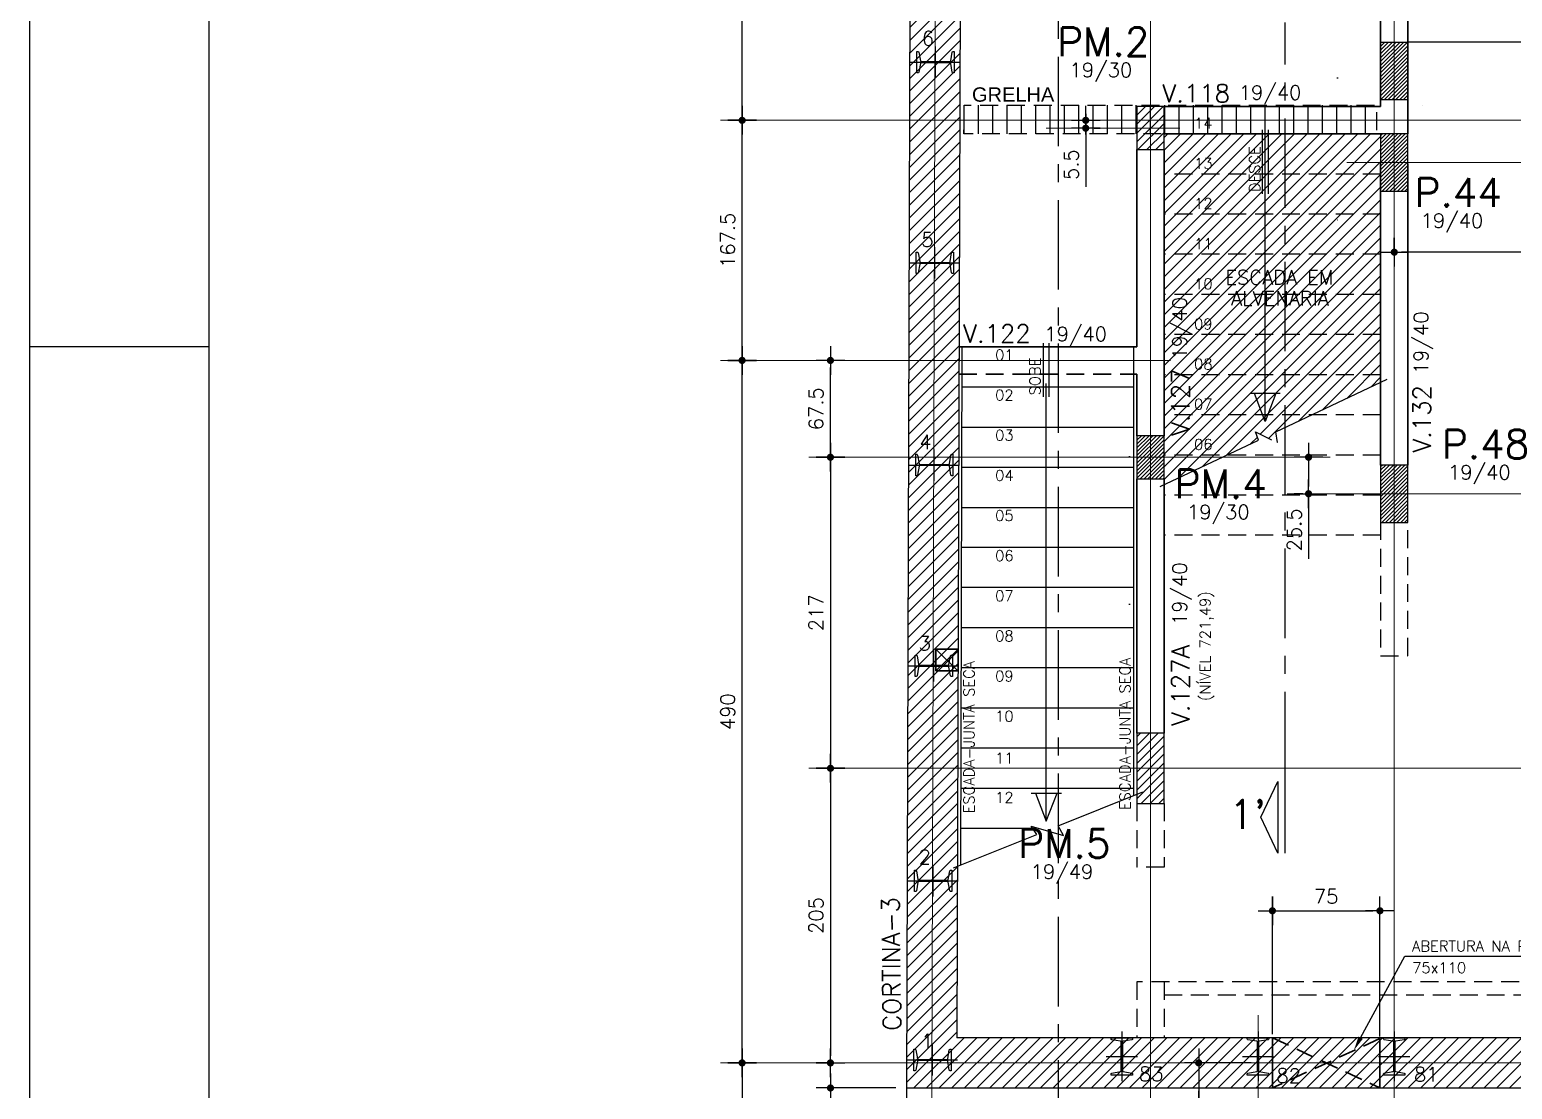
# Model space of a CAD drawing. Header units: inches. Extents: x 164 to 6104, y 4585 to 8790.
# Drawn here: x 164 to 1198, y 5567 to 6306 of the extents above; entities that cross this region are included whole.
import ezdxf

# ---------------------------------------------------------------- set-up
doc = ezdxf.new("R2010")
doc.units = ezdxf.units.IN
doc.header["$LTSCALE"] = 50
doc.header["$MEASUREMENT"] = 0
for name, pattern in [('CENTER', [2, 1.25, -0.25, 0.25, -0.25]), ('DOT', [6.35, 0, -6.35]), ('HIDDEN', [0.375, 0.25, -0.125])]:
    doc.linetypes.add(name, pattern=pattern)
for name, color, linetype in [('ALVENARIA', 10, 'HIDDEN'), ('CORTE-FORMA', 1, 'Continuous'), ('CORTINA', 7, 'Continuous'), ('COTA', 6, 'Continuous'), ('DIVISA DO TERRENO', 1, 'CENTER'), ('ESCADA', 8, 'Continuous'), ('FO-HACHURA_PILAR-CONT', 252, 'Continuous'), ('FO-HACHURA_PILAR-MORRE', 252, 'Continuous'), ('FO-TEXTO-VIGAS', 3, 'Continuous'), ('FOLHA', 7, 'Continuous'), ('P-C', 1, 'Continuous'), ('P-M', 7, 'Continuous'), ('PERFIL-CORTINA', 210, 'Continuous'), ('TEXTO', 3, 'Continuous'), ('TEXTO_PERFIL', 4, 'Continuous')]:
    doc.layers.add(name, color=color, linetype=linetype)
for name, color, linetype, lineweight in [('FO-Eixos', 150, 'Continuous', 5), ('FO-Textos dos pilares', 3, 'Continuous', 20), ('FO-Vigas', 2, 'Continuous', 30)]:
    doc.layers.add(name, color=color, linetype=linetype, lineweight=lineweight)
doc.styles.add('060CL', font='simplex.shx', dxfattribs={"height": 11.25})
doc.styles.add('ROMANS', font='romans.shx')
doc.dimstyles.new('COTA_50', dxfattribs={"dimscale": 5, "dimtxt": 2, "dimasz": 1, "dimexe": 2, "dimexo": 1.5, "dimgap": 1, "dimtad": 1, "dimzin": 12, "dimdsep": 46, "dimtxsty": 'ROMANS', "dimblk1": 'COTA', "dimblk2": 'COTA', "dimsah": 1, "dimcen": -4, "dimdle": 1.5, "dimclrd": 6, "dimclre": 6, "dimclrt": 3, "dimadec": 0, "dimazin": 0, "dimtfac": 1, "dimtofl": 0, "dimtmove": 0, "dimatfit": 3, "dimldrblk": 'COTA', "dimfxl": 1, "dimtolj": 1, "dimtzin": 12, "dimarcsym": 0})
pattern_1 = [(45, (1220.449, 13706.9892), (-1.3258252, 1.3258252), [])]

# ---------------------------------------------------------------- blocks, each defined once
blk = doc.blocks.new('COTA')
at = {"layer": 'COTA'}
for p, q in [((2, 0), (-2, 0)), ((0, -2), (0, 2))]:
    blk.add_line(p, q, dxfattribs=at)
at = {"layer": 'COTA', "const_width": 0.5}
blk.add_lwpolyline([(-0.25, 0, 1), (0.25, 0, 1)], format="xyb", close=True, dxfattribs=at)
blk = doc.blocks.new('*D154')
at = {"layer": 'COTA', "color": 6, "lineweight": -2, "transparency": 16777216}
for p, q in [((1116, 6148.4), (1116, 6160.8)), ((1456, 6148.4), (1456, 6160.8)), ((1451, 6150.8), (1121, 6150.8))]:
    blk.add_line(p, q, dxfattribs=at)
at = {"layer": 'Defpoints', "color": 0, "transparency": 16777216}
for p in [(1116, 6150.8), (1116, 6140.9), (1456, 6140.9)]:
    blk.add_point(p, dxfattribs=at)
at = {"layer": 'COTA', "color": 6, "lineweight": -2, "transparency": 16777216, "xscale": 5, "yscale": 5, "zscale": 5, "rotation": 180}
blk.add_blockref('COTA', (1116, 6150.8), dxfattribs=at)
at = {"layer": 'COTA', "color": 6, "lineweight": -2, "transparency": 16777216, "xscale": 5, "yscale": 5, "zscale": 5}
blk.add_blockref('COTA', (1456, 6150.8), dxfattribs=at)
at = {"layer": 'COTA', "color": 3, "transparency": 16777216, "insert": (1286, 6160.8), "char_height": 10, "attachment_point": 5, "style": 'ROMANS'}
blk.add_mtext('\\A1;340', dxfattribs=at)
blk = doc.blocks.new('*D155')
at = {"layer": 'COTA', "color": 6, "lineweight": -2, "transparency": 16777216}
for p, q in [((775.9, 5560.3), (775.9, 5438.1)), ((770.9, 5448.1), (726.9, 5448.1)), ((793.4, 5447.3), (793.4, 5438.1)), ((798.4, 5448.1), (803.4, 5448.1))]:
    blk.add_line(p, q, dxfattribs=at)
at = {"layer": 'Defpoints', "color": 0, "transparency": 16777216}
for p in [(775.9, 5567.8), (793.4, 5454.8), (775.9, 5448.1)]:
    blk.add_point(p, dxfattribs=at)
at = {"layer": 'COTA', "color": 6, "lineweight": -2, "transparency": 16777216, "xscale": 5, "yscale": 5, "zscale": 5}
blk.add_blockref('COTA', (775.9, 5448.1), dxfattribs=at)
at = {"layer": 'COTA', "color": 6, "lineweight": -2, "transparency": 16777216, "xscale": 5, "yscale": 5, "zscale": 5, "rotation": 180}
blk.add_blockref('COTA', (793.4, 5448.1), dxfattribs=at)
at = {"layer": 'COTA', "color": 3, "transparency": 16777216, "insert": (746.4, 5458.1), "char_height": 10, "attachment_point": 5, "style": 'ROMANS'}
blk.add_mtext('\\A1;17.5', dxfattribs=at)
blk = doc.blocks.new('*D32')
at = {"layer": 'COTA', "color": 6, "lineweight": -2, "transparency": 16777216}
for p, q in [((1052.2, 6007.8), (1046.2, 6007.8)), ((1056.2, 6002.8), (1056.2, 5987.3)), ((1052.2, 5982.3), (1046.2, 5982.3)), ((1056.2, 5982.3), (1056.2, 5936.9))]:
    blk.add_line(p, q, dxfattribs=at)
at = {"layer": 'Defpoints', "color": 0, "transparency": 16777216}
for p in [(1059.7, 6007.8), (1056.2, 5982.3), (1059.7, 5982.3)]:
    blk.add_point(p, dxfattribs=at)
at = {"layer": 'COTA', "color": 6, "lineweight": -2, "transparency": 16777216, "xscale": 5, "yscale": 5, "zscale": 5}
for p, rotation in [((1056.2, 6007.8), 90), ((1056.2, 5982.3), 270)]:
    blk.add_blockref('COTA', p, dxfattribs=dict(at, rotation=rotation))
at = {"layer": 'COTA', "color": 3, "transparency": 16777216, "insert": (1046.2, 5957.1), "char_height": 10, "attachment_point": 5, "rotation": 90, "style": 'ROMANS'}
blk.add_mtext('\\A1;25.5', dxfattribs=at)
blk = doc.blocks.new('*D33')
at = {"layer": 'COTA', "color": 6, "lineweight": -2, "transparency": 16777216}
for p, q in [((664.2, 5585.3), (651.2, 5585.3)), ((661.2, 5580.3), (661.2, 5050.7)), ((766.8, 5045.7), (651.2, 5045.7))]:
    blk.add_line(p, q, dxfattribs=at)
at = {"layer": 'Defpoints', "color": 0, "transparency": 16777216}
for p in [(671.7, 5585.3), (661.2, 5045.7), (774.3, 5045.7)]:
    blk.add_point(p, dxfattribs=at)
at = {"layer": 'COTA', "color": 6, "lineweight": -2, "transparency": 16777216, "xscale": 5, "yscale": 5, "zscale": 5}
for p, rotation in [((661.2, 5585.3), 90), ((661.2, 5045.7), 270)]:
    blk.add_blockref('COTA', p, dxfattribs=dict(at, rotation=rotation))
at = {"layer": 'COTA', "color": 3, "transparency": 16777216, "insert": (651.2, 5315.5), "char_height": 10, "attachment_point": 5, "rotation": 90, "style": 'ROMANS'}
blk.add_mtext('\\A1;539.65', dxfattribs=at)
blk = doc.blocks.new('*D34')
at = {"layer": 'COTA', "color": 6, "lineweight": -2, "transparency": 16777216}
for p, q in [((719.9, 6075.3), (712.8, 6075.3)), ((722.8, 6012.8), (722.8, 6070.3)), ((719.9, 6007.8), (712.8, 6007.8))]:
    blk.add_line(p, q, dxfattribs=at)
at = {"layer": 'Defpoints', "color": 0, "transparency": 16777216}
for p in [(722.8, 6075.3), (727.4, 6075.3), (727.4, 6007.8)]:
    blk.add_point(p, dxfattribs=at)
at = {"layer": 'COTA', "color": 6, "lineweight": -2, "transparency": 16777216, "xscale": 5, "yscale": 5, "zscale": 5}
for p, rotation in [((722.8, 6075.3), 90), ((722.8, 6007.8), 270)]:
    blk.add_blockref('COTA', p, dxfattribs=dict(at, rotation=rotation))
at = {"layer": 'COTA', "color": 3, "transparency": 16777216, "insert": (712.8, 6041.6), "char_height": 10, "attachment_point": 5, "rotation": 90, "style": 'ROMANS'}
blk.add_mtext('\\A1;67.5', dxfattribs=at)
blk = doc.blocks.new('*D35')
at = {"layer": 'COTA', "color": 6, "lineweight": -2, "transparency": 16777216}
for p, q in [((723.6, 6007.8), (712.8, 6007.8)), ((722.8, 6002.8), (722.8, 5795.8)), ((723.6, 5790.8), (712.8, 5790.8))]:
    blk.add_line(p, q, dxfattribs=at)
at = {"layer": 'Defpoints', "color": 0, "transparency": 16777216}
for p in [(731.1, 6007.8), (722.8, 5790.8), (731.1, 5790.8)]:
    blk.add_point(p, dxfattribs=at)
at = {"layer": 'COTA', "color": 6, "lineweight": -2, "transparency": 16777216, "xscale": 5, "yscale": 5, "zscale": 5}
for p, rotation in [((722.8, 6007.8), 90), ((722.8, 5790.8), 270)]:
    blk.add_blockref('COTA', p, dxfattribs=dict(at, rotation=rotation))
at = {"layer": 'COTA', "color": 3, "transparency": 16777216, "insert": (712.8, 5899.3), "char_height": 10, "attachment_point": 5, "rotation": 90, "style": 'ROMANS'}
blk.add_mtext('\\A1;217', dxfattribs=at)
blk = doc.blocks.new('*D36')
at = {"layer": 'COTA', "color": 6, "lineweight": -2, "transparency": 16777216}
for p, q in [((724.8, 5790.8), (712.8, 5790.8)), ((722.8, 5785.8), (722.8, 5590.3)), ((724.8, 5585.3), (712.8, 5585.3))]:
    blk.add_line(p, q, dxfattribs=at)
at = {"layer": 'Defpoints', "color": 0, "transparency": 16777216}
for p in [(732.3, 5790.8), (722.8, 5585.3), (732.3, 5585.3)]:
    blk.add_point(p, dxfattribs=at)
at = {"layer": 'COTA', "color": 6, "lineweight": -2, "transparency": 16777216, "xscale": 5, "yscale": 5, "zscale": 5}
for p, rotation in [((722.8, 5790.8), 90), ((722.8, 5585.3), 270)]:
    blk.add_blockref('COTA', p, dxfattribs=dict(at, rotation=rotation))
at = {"layer": 'COTA', "color": 3, "transparency": 16777216, "insert": (712.8, 5688.1), "char_height": 10, "attachment_point": 5, "rotation": 90, "style": 'ROMANS'}
blk.add_mtext('\\A1;205', dxfattribs=at)
blk = doc.blocks.new('*D54')
at = {"layer": 'COTA', "color": 6, "lineweight": -2, "transparency": 16777216}
for p, q in [((722.8, 5590.3), (722.8, 5595.3)), ((724.8, 5585.3), (712.8, 5585.3)), ((768.4, 5567.8), (712.8, 5567.8)), ((722.8, 5562.8), (722.8, 5518.8))]:
    blk.add_line(p, q, dxfattribs=at)
at = {"layer": 'Defpoints', "color": 0, "transparency": 16777216}
for p in [(732.3, 5585.3), (722.8, 5567.8), (775.9, 5567.8)]:
    blk.add_point(p, dxfattribs=at)
at = {"layer": 'COTA', "color": 6, "lineweight": -2, "transparency": 16777216, "xscale": 5, "yscale": 5, "zscale": 5}
for p, rotation in [((722.8, 5585.3), 270), ((722.8, 5567.8), 90)]:
    blk.add_blockref('COTA', p, dxfattribs=dict(at, rotation=rotation))
at = {"layer": 'COTA', "color": 3, "transparency": 16777216, "insert": (712.8, 5538.3), "char_height": 10, "attachment_point": 5, "rotation": 90, "style": 'ROMANS'}
blk.add_mtext('\\A1;17.5', dxfattribs=at)
blk = doc.blocks.new('*D55')
at = {"layer": 'COTA', "color": 6, "lineweight": -2, "transparency": 16777216}
for p, q in [((665.4, 6075.3), (651.2, 6075.3)), ((661.2, 5590.3), (661.2, 6070.3)), ((665.4, 5585.3), (651.2, 5585.3))]:
    blk.add_line(p, q, dxfattribs=at)
at = {"layer": 'Defpoints', "color": 0, "transparency": 16777216}
for p in [(661.2, 6075.3), (672.9, 6075.3), (672.9, 5585.3)]:
    blk.add_point(p, dxfattribs=at)
at = {"layer": 'COTA', "color": 6, "lineweight": -2, "transparency": 16777216, "xscale": 5, "yscale": 5, "zscale": 5}
for p, rotation in [((661.2, 6075.3), 90), ((661.2, 5585.3), 270)]:
    blk.add_blockref('COTA', p, dxfattribs=dict(at, rotation=rotation))
at = {"layer": 'COTA', "color": 3, "transparency": 16777216, "insert": (651.2, 5830.3), "char_height": 10, "attachment_point": 5, "rotation": 90, "style": 'ROMANS'}
blk.add_mtext('\\A1;490', dxfattribs=at)
blk = doc.blocks.new('*D56')
at = {"layer": 'COTA', "color": 6, "lineweight": -2, "transparency": 16777216}
for p, q in [((666.5, 6242.8), (651.2, 6242.8)), ((661.2, 6080.3), (661.2, 6237.8)), ((666.5, 6075.3), (651.2, 6075.3))]:
    blk.add_line(p, q, dxfattribs=at)
at = {"layer": 'Defpoints', "color": 0, "transparency": 16777216}
for p in [(661.2, 6242.8), (674, 6242.8), (674, 6075.3)]:
    blk.add_point(p, dxfattribs=at)
at = {"layer": 'COTA', "color": 6, "lineweight": -2, "transparency": 16777216, "xscale": 5, "yscale": 5, "zscale": 5}
for p, rotation in [((661.2, 6242.8), 90), ((661.2, 6075.3), 270)]:
    blk.add_blockref('COTA', p, dxfattribs=dict(at, rotation=rotation))
at = {"layer": 'COTA', "color": 3, "transparency": 16777216, "insert": (651.2, 6159.1), "char_height": 10, "attachment_point": 5, "rotation": 90, "style": 'ROMANS'}
blk.add_mtext('\\A1;167.5', dxfattribs=at)
blk = doc.blocks.new('*D57')
at = {"layer": 'COTA', "color": 6, "lineweight": -2, "transparency": 16777216}
for p, q in [((664.3, 6552.3), (651.2, 6552.3)), ((661.2, 6247.8), (661.2, 6547.3)), ((664.3, 6242.8), (651.2, 6242.8))]:
    blk.add_line(p, q, dxfattribs=at)
at = {"layer": 'Defpoints', "color": 0, "transparency": 16777216}
for p in [(661.2, 6552.3), (671.8, 6552.3), (671.8, 6242.8)]:
    blk.add_point(p, dxfattribs=at)
at = {"layer": 'COTA', "color": 6, "lineweight": -2, "transparency": 16777216, "xscale": 5, "yscale": 5, "zscale": 5}
for p, rotation in [((661.2, 6552.3), 90), ((661.2, 6242.8), 270)]:
    blk.add_blockref('COTA', p, dxfattribs=dict(at, rotation=rotation))
at = {"layer": 'COTA', "color": 3, "transparency": 16777216, "insert": (651.2, 6397.6), "char_height": 10, "attachment_point": 5, "rotation": 90, "style": 'ROMANS'}
blk.add_mtext('\\A1;309.5', dxfattribs=at)
blk = doc.blocks.new('*D69')
at = {"layer": 'COTA', "color": 6, "lineweight": -2, "transparency": 16777216}
for p, q in [((1016.2, 5585.3), (969.6, 5585.3)), ((979.6, 5580.3), (979.6, 5560.8)), ((1016.2, 5555.8), (969.6, 5555.8)), ((979.6, 5555.8), (979.6, 5510.4))]:
    blk.add_line(p, q, dxfattribs=at)
at = {"layer": 'Defpoints', "color": 0, "transparency": 16777216}
for p in [(1023.7, 5585.3), (979.6, 5555.8), (1023.7, 5555.8)]:
    blk.add_point(p, dxfattribs=at)
at = {"layer": 'COTA', "color": 6, "lineweight": -2, "transparency": 16777216, "xscale": 5, "yscale": 5, "zscale": 5}
for p, rotation in [((979.6, 5585.3), 90), ((979.6, 5555.8), 270)]:
    blk.add_blockref('COTA', p, dxfattribs=dict(at, rotation=rotation))
at = {"layer": 'COTA', "color": 3, "transparency": 16777216, "insert": (969.6, 5530.6), "char_height": 10, "attachment_point": 5, "rotation": 90, "style": 'ROMANS'}
blk.add_mtext('\\A1;29.5', dxfattribs=at)
blk = doc.blocks.new('*D150')
at = {"layer": 'COTA', "color": 6, "lineweight": -2, "transparency": 16777216}
for p, q in [((900.8, 6247.8), (900.8, 6252.8)), ((906.7, 6242.8), (910.8, 6242.8)), ((906.7, 6237.3), (910.8, 6237.3)), ((900.8, 6232.3), (900.8, 6196.4))]:
    blk.add_line(p, q, dxfattribs=at)
at = {"layer": 'Defpoints', "color": 0, "transparency": 16777216}
for p in [(899.2, 6242.8), (899.2, 6237.3), (900.8, 6237.3)]:
    blk.add_point(p, dxfattribs=at)
at = {"layer": 'COTA', "color": 6, "lineweight": -2, "transparency": 16777216, "xscale": 5, "yscale": 5, "zscale": 5}
for p, rotation in [((900.8, 6242.8), 270), ((900.8, 6237.3), 90)]:
    blk.add_blockref('COTA', p, dxfattribs=dict(at, rotation=rotation))
at = {"layer": 'COTA', "color": 3, "transparency": 16777216, "insert": (890.8, 6211.9), "char_height": 10, "attachment_point": 5, "rotation": 90, "style": 'ROMANS'}
blk.add_mtext('\\A1;5.5', dxfattribs=at)
blk = doc.blocks.new('*D114')
at = {"layer": 'COTA', "color": 6, "lineweight": -2, "transparency": 16777216}
for p, q in [((1031, 5605.4), (1031, 5701.4)), ((1106, 5603.7), (1106, 5701.4)), ((1036, 5691.4), (1101, 5691.4))]:
    blk.add_line(p, q, dxfattribs=at)
at = {"layer": 'Defpoints', "color": 0, "transparency": 16777216}
for p in [(1106, 5691.4), (1031, 5597.9), (1106, 5596.2)]:
    blk.add_point(p, dxfattribs=at)
at = {"layer": 'COTA', "color": 6, "lineweight": -2, "transparency": 16777216, "xscale": 5, "yscale": 5, "zscale": 5, "rotation": 180}
blk.add_blockref('COTA', (1031, 5691.4), dxfattribs=at)
at = {"layer": 'COTA', "color": 6, "lineweight": -2, "transparency": 16777216, "xscale": 5, "yscale": 5, "zscale": 5}
blk.add_blockref('COTA', (1106, 5691.4), dxfattribs=at)
at = {"layer": 'COTA', "color": 3, "transparency": 16777216, "insert": (1068.5, 5701.4), "char_height": 10, "attachment_point": 5, "style": 'ROMANS'}
blk.add_mtext('\\A1;75', dxfattribs=at)

msp = doc.modelspace()

# ---------------------------------------------------------------- hatches: boundary and pattern name
at = {"layer": 'ALVENARIA', "linetype": 'Continuous'}
h = msp.add_hatch(dxfattribs=at)
h.set_pattern_fill('VISTA_TÁBUA_10_90GRAUS_0001', color=252, scale=100, style=0, pattern_type=2)
h.set_pattern_definition([(90, (2955.993, 6592.839), (-10, 0), [])])
h.paths.add_polyline_path([(1103.49325, 6233.3388), (815.92294, 6233.3388), (815.98209, 6253.33916), (1103.49325, 6253.33916)])
at = {"layer": 'CORTE-FORMA'}
h = msp.add_hatch(dxfattribs=at)
h.set_pattern_fill('ANSI31', color=70, scale=15)
h.set_pattern_definition([(45, (2495.8486, 14225.3662), (-1.3258252, 1.3258252), [])])
h.paths.add_polyline_path([(1106.49318, 6297.29695), (1106.49318, 6257.29695), (1125.49318, 6257.29695), (1125.49318, 6297.29695)])
at = {"layer": 'CORTINA'}
h = msp.add_hatch(dxfattribs=at)
h.set_pattern_fill('ANSI31', color=253, scale=50)
h.set_pattern_definition([(45, (337.457, 4585.132), (-4.419417, 4.419417), [])])
h.paths.add_polyline_path([(3743.45968, 5673.85557), (1473.10144, 5602.83875), (811.00984, 5602.83875), (816.97404, 7570.33875), (781.97388, 7570.33875), (775.90358, 5567.83875), (1473.64871, 5567.83875), (3743.45968, 5638.83845), (3743.45968, 5634.44181), (3778.45968, 5634.44181), (3778.45968, 7632.33875), (3743.45968, 7632.33875)])
at = {"layer": 'ESCADA'}
h = msp.add_hatch(dxfattribs=at)
h.set_pattern_fill('ANSI31', color=253, scale=50)
h.set_pattern_definition([(45, (1220.449, 13725.989), (-4.4194174, 4.4194174), [])])
h.paths.add_polyline_path([(1106.49318, 6233.33875), (955.45952, 6233.33875), (955.45952, 5988.59912), (1021.27048, 6019.71707), (1019.20422, 6025.46381), (1034.59709, 6017.97942), (1033.40523, 6025.45485), (1106.49318, 6060.01365)])
at = {"layer": 'FO-HACHURA_PILAR-CONT'}
h = msp.add_hatch(dxfattribs=at)
h.set_pattern_fill('ANSI31', color=256, scale=15)
h.set_pattern_definition(pattern_1)
h.paths.add_polyline_path([(1125.49318, 6233.33875), (1115.99318, 6233.33875), (1106.49318, 6233.33875), (1106.49318, 6213.33875), (1106.49318, 6193.33875), (1115.99318, 6193.33875), (1125.49318, 6193.33875), (1125.49318, 6213.33875)])
h = msp.add_hatch(dxfattribs=at)
h.set_pattern_fill('ANSI31', color=256, scale=15)
h.set_pattern_definition(pattern_1)
h.paths.add_polyline_path([(955.45952, 5992.80432), (955.45952, 6022.80432), (936.45952, 6022.80432), (936.45952, 5992.80432)])
h = msp.add_hatch(dxfattribs=at)
h.set_pattern_fill('ANSI31', color=256, scale=15)
h.set_pattern_definition(pattern_1)
h.paths.add_polyline_path([(1106.49318, 5962.33875), (1115.99318, 5962.33875), (1125.49318, 5962.33875), (1125.49318, 5982.33875), (1125.49318, 6002.33875), (1115.99318, 6002.33875), (1106.49318, 6002.33875), (1106.49318, 5982.33875)])
at = {"layer": 'FO-HACHURA_PILAR-MORRE'}
h = msp.add_hatch(dxfattribs=at)
h.set_pattern_fill('ANSI31', color=256, scale=35)
h.set_pattern_definition([(45, (1220.449, 13725.989), (-3.0935922, 3.0935922), [])])
h.paths.add_polyline_path([(955.45952, 6222.33875), (955.45952, 6252.33875), (936.45952, 6252.33875), (936.45952, 6222.33875)])
h = msp.add_hatch(dxfattribs=at)
h.set_pattern_fill('ANSI31', color=256, scale=35)
h.set_pattern_definition([(45, (1220.449, 13706.989), (-3.0935922, 3.0935922), [])])
h.paths.add_polyline_path([(955.45952, 5766.30432), (955.45952, 5815.30432), (936.45952, 5815.30432), (936.45952, 5766.30432)])

# ---------------------------------------------------------------- linework, layer by layer
at = {"layer": 'ALVENARIA', "linetype": 'DOT', "ltscale": 0.2}
for p, q in [((1076.45968, 6272.33875), (1076.45968, 6192.33875)), ((1135.45968, 6253.33875), (1076.45968, 6253.33875)), ((1076.45968, 6173.33875), (1135.45968, 6173.33875)), ((931.40109, 6008.20432), (931.40109, 5918.20432)), ((931.40109, 5905.23875), (931.40109, 5815.23875))]:
    msp.add_line(p, q, dxfattribs=at)
at = {"layer": 'ALVENARIA', "color": 8, "linetype": 'Continuous'}
msp.add_line((1025.95968, 6204.83875), (1025.95968, 6236.25496), dxfattribs=at)
at = {"layer": 'ALVENARIA'}
for p, q in [((1106.49318, 5981.33875), (1106.49318, 5869.33875)), ((1125.49318, 5869.33875), (1125.49318, 5981.33875)), ((1106.49318, 5869.33875), (1125.49318, 5869.33875)), ((936.45952, 5766.30432), (936.45952, 5721.79183)), ((955.45952, 5766.30432), (955.45952, 5721.79183)), ((955.45952, 5721.79183), (936.45952, 5721.79183)), ((1465.49312, 5641.79183), (936.45952, 5641.79183)), ((936.45952, 5641.79183), (936.45952, 5602.83875)), ((955.45952, 5641.79183), (955.45952, 5602.83875)), ((955.45952, 5632.79183), (1446.49312, 5632.79183))]:
    msp.add_line(p, q, dxfattribs=at)
at = {"layer": 'ALVENARIA', "color": 252, "flags": 128}
msp.add_lwpolyline([(1103.49325, 6233.3388), (815.92294, 6233.3388), (815.98209, 6253.33916), (1103.49325, 6253.33916)], close=True, dxfattribs=at)
at = {"layer": 'CORTE-FORMA'}
for p, q in [((1106.49318, 6297.29695), (1125.49318, 6297.29695)), ((1106.49318, 6297.29695), (1106.49318, 6257.29695)), ((1125.49318, 6297.29695), (1125.49318, 6257.29695)), ((1106.49318, 6257.29695), (1125.49318, 6257.29695))]:
    msp.add_line(p, q, dxfattribs=at)
at = {"layer": 'CORTE-FORMA', "color": 8}
msp.add_line((1347.76446, 6297.29695), (1125.49318, 6297.29695), dxfattribs=at)
at = {"layer": 'CORTINA'}
for p, q in [((784.25968, 8324.38875), (775.90358, 5567.83875)), ((816.97404, 7570.33875), (811.00984, 5602.83875)), ((1473.10144, 5602.83875), (811.00984, 5602.83875)), ((775.90358, 5567.83875), (1473.64871, 5567.83875))]:
    msp.add_line(p, q, dxfattribs=at)
at = {"layer": 'DIVISA DO TERRENO'}
msp.add_line((775.90365, 5567.83875), (774.32081, 5045.68563), dxfattribs=at)
at = {"layer": 'ESCADA', "linetype": 'HIDDEN'}
for p, q in [((1106.49318, 6205.33875), (955.49329, 6205.33875)), ((1106.49318, 6177.33875), (955.49329, 6177.33875)), ((1106.49318, 6149.33875), (955.49329, 6149.33875)), ((1106.49318, 6121.33875), (955.49329, 6121.33875)), ((1106.49318, 6093.33875), (955.49329, 6093.33875)), ((1106.49318, 6065.33875), (955.49329, 6065.33875)), ((1106.49318, 6037.33875), (955.49329, 6037.33875)), ((1021.27048, 6019.71707), (1019.20422, 6025.46381)), ((1019.20422, 6025.46381), (1034.59709, 6017.97942)), ((1034.59709, 6017.97942), (1033.40523, 6025.45485)), ((1106.49318, 6009.33875), (955.49329, 6009.33875)), ((1106.49318, 5981.33875), (955.49329, 5981.33875)), ((1106.49318, 5953.33875), (955.49329, 5953.33875))]:
    msp.add_line(p, q, dxfattribs=at)
at = {"layer": 'ESCADA'}
for p, q in [((814.47086, 6084.80411), (813.37472, 5723.20266)), ((934.45952, 5771.80437), (934.45952, 6084.80411)), ((814.13135, 6056.80411), (934.45952, 6056.80411)), ((814.13135, 6028.80411), (934.45952, 6028.80411)), ((814.13135, 6000.80411), (934.45952, 6000.80411)), ((814.13135, 5972.80411), (934.45952, 5972.80411)), ((934.45952, 5944.80411), (814.04647, 5944.80411)), ((934.45952, 5916.80411), (813.96159, 5916.80411)), ((934.45952, 5888.80411), (813.87671, 5888.80411)), ((934.45952, 5860.80411), (813.79184, 5860.80411)), ((934.45952, 5832.80411), (813.70696, 5832.80411)), ((934.45952, 5804.80411), (813.62208, 5804.80411)), ((817.94176, 5776.80411), (813.5372, 5776.80411)), ((934.45952, 5776.80411), (813.62208, 5776.80411)), ((881.61936, 5750.59508), (940.58874, 5774.26455)), ((866.64375, 5744.58409), (862.77081, 5750.38802)), ((862.77081, 5750.38802), (885.21264, 5743.98212)), ((885.21264, 5743.98212), (881.61936, 5750.59508)), ((808.5605, 5721.2703), (866.64375, 5744.58409)), ((863.82775, 5748.80411), (813.62208, 5748.80411))]:
    msp.add_line(p, q, dxfattribs=at)
at = {"layer": 'ESCADA', "linetype": 'Continuous'}
for p, q in [((1033.40523, 6025.45485), (1111.12926, 6062.20576)), ((952.77493, 5987.32974), (1021.27048, 6019.71707))]:
    msp.add_line(p, q, dxfattribs=at)
at = {"layer": 'FO-Eixos'}
for p, q in [((801.76036, 8324.5866), (793.40366, 5567.83875)), ((1115.99318, 4929.5), (1115.99318, 7147.23534)), ((945.95952, 5433.12906), (945.95952, 6469.57121)), ((1288.90525, 6242.83875), (646.16579, 6242.83875)), ((873.29633, 6237.33875), (966.46088, 6237.33875)), ((1082.87667, 6213.33875), (1482.31632, 6213.33875)), ((646.16579, 6075.30411), (959.96627, 6075.30411)), ((707.78689, 6007.80432), (1071.18443, 6007.80432)), ((1474.6666, 5982.33875), (1041.18443, 5982.33875)), ((707.78689, 5790.80432), (1287.78087, 5790.80432)), ((1020.99318, 5284.41759), (1020.99318, 5618.55766)), ((646.16579, 5585.33875), (1481.45961, 5585.33875)), ((793.40366, 5567.83875), (793.40366, 5433.12906))]:
    msp.add_line(p, q, dxfattribs=at)
at = {"layer": 'FO-Vigas'}
for p, q in [((1106.49318, 6542.83875), (1106.49318, 6252.33875)), ((1125.49318, 6453.33875), (1125.49318, 6233.33875)), ((1106.49318, 6252.33875), (955.49329, 6252.33875)), ((1106.49318, 6233.33875), (955.49329, 6233.33875)), ((936.45952, 6084.80411), (936.45952, 6222.33875)), ((955.45952, 6022.80432), (955.45952, 6222.33875)), ((1106.49318, 6002.33875), (1106.49318, 6212.33875)), ((1125.49318, 6002.33875), (1125.49318, 6212.33875)), ((812.38597, 6084.80411), (936.45952, 6084.80411)), ((936.45952, 6022.80432), (936.45952, 6065.80411)), ((936.45952, 5815.30432), (936.45952, 5992.80432)), ((955.45952, 5815.30432), (955.45952, 5992.80432)), ((796.29081, 5858.82094), (796.33517, 5873.82094)), ((811.78579, 5873.81351), (796.33517, 5873.82094)), ((811.78579, 5873.81351), (811.78579, 5858.81351)), ((811.74143, 5858.81351), (796.29081, 5858.82094)), ((1030.99312, 5567.83875), (1030.99312, 5602.83875)), ((1105.99312, 5567.83875), (1105.99312, 5602.83875))]:
    msp.add_line(p, q, dxfattribs=at)
at = {"layer": 'FO-Vigas', "linetype": 'HIDDEN'}
for p, q in [((812.32838, 6065.80411), (936.45952, 6065.80411)), ((1030.99312, 5602.83875), (1105.99312, 5567.83875)), ((1105.99312, 5602.2267), (1030.99312, 5567.83875))]:
    msp.add_line(p, q, dxfattribs=at)
at = {"layer": 'FO-Vigas', "color": 8}
for p, q in [((811.78579, 5873.81351), (796.29081, 5858.82094)), ((796.33517, 5873.82094), (811.74143, 5858.81351))]:
    msp.add_line(p, q, dxfattribs=at)
at = {"layer": 'FOLHA', "color": 1}
msp.add_line((289.32313, 8740.13181), (289.32313, 4635.13181), dxfattribs=at)
at = {"layer": 'FOLHA'}
msp.add_line((164.32313, 6085.13181), (289.32313, 6085.13181), dxfattribs=at)
msp.add_lwpolyline([(164.32313, 8790.13181), (164.32313, 4585.13181), (6104.32313, 4585.13181), (6104.32313, 8790.13181)], close=True, dxfattribs=at)
at = {"layer": 'P-C'}
for points in [[(1125.49318, 6233.33875), (1115.99318, 6233.33875), (1106.49318, 6233.33875), (1106.49318, 6213.33875), (1106.49318, 6193.33875), (1115.99318, 6193.33875), (1125.49318, 6193.33875), (1125.49318, 6213.33875), (1125.49318, 6233.33875)], [(955.45952, 5992.80432), (955.45952, 6022.80432), (936.45952, 6022.80432), (936.45952, 5992.80432)], [(1106.49318, 5962.33875), (1115.99318, 5962.33875), (1125.49318, 5962.33875), (1125.49318, 5982.33875), (1125.49318, 6002.33875), (1115.99318, 6002.33875), (1106.49318, 6002.33875), (1106.49318, 5982.33875), (1106.49318, 5962.33875)]]:
    msp.add_lwpolyline(points, close=True, dxfattribs=at)
at = {"layer": 'P-M', "flags": 128}
for points in [[(955.45952, 6222.33875), (955.45952, 6252.33875), (936.45952, 6252.33875), (936.45952, 6222.33875)], [(955.45952, 5766.30432), (955.45952, 5815.30432), (936.45952, 5815.30432), (936.45952, 5766.30432)]]:
    msp.add_lwpolyline(points, close=True, dxfattribs=at)
at = {"layer": 'PERFIL-CORTINA', "color": 210}
for p, q in [((796.07254, 6272.42946), (796.07254, 6294.2474)), ((778.72374, 6283.33843), (813.42135, 6283.33843)), ((795.64815, 6132.4301), (795.64815, 6154.24804)), ((778.29935, 6143.33907), (812.99696, 6143.33907)), ((795.22067, 5991.4087), (795.22067, 6013.22664)), ((777.87186, 6002.31767), (812.56947, 6002.31767)), ((794.79628, 5851.40934), (794.79628, 5873.22728)), ((777.44747, 5862.31831), (812.14508, 5862.31831)), ((794.34158, 5701.41003), (794.34158, 5723.22797)), ((776.99277, 5712.319), (811.69038, 5712.319)), ((925.97102, 5607.18755), (925.97102, 5572.48994)), ((1020.97102, 5607.18755), (1020.97102, 5572.48994)), ((1115.97102, 5607.18755), (1115.97102, 5572.48994)), ((793.96266, 5576.41061), (793.96266, 5598.22855)), ((776.61385, 5587.31958), (811.31146, 5587.31958)), ((915.06205, 5589.83875), (936.87998, 5589.83875)), ((1010.06205, 5589.83875), (1031.87998, 5589.83875)), ((1105.06205, 5589.83875), (1126.87998, 5589.83875))]:
    msp.add_line(p, q, dxfattribs=at)
for points in [[(806.03777, 6282.94493), (786.10846, 6282.94493, 0.3485364155), (785.49982, 6282.462), (784.43527, 6276.32136, -0.3485364155), (783.82663, 6275.83843), (783.07254, 6275.83843), (783.07254, 6290.83843), (783.82663, 6290.83843, -0.3485364155), (784.43527, 6290.3555), (785.49982, 6284.21486, 0.3485364155), (786.10846, 6283.73193), (806.03663, 6283.73193, 0.3485364155), (806.64527, 6284.21486), (807.70982, 6290.3555, -0.3485364155), (808.31846, 6290.83843), (809.07254, 6290.83843), (809.07254, 6275.83843), (808.31846, 6275.83843, -0.3485364155), (807.70982, 6276.32136), (806.64527, 6282.462, 0.3490499028), (806.03548, 6282.94493)], [(805.61338, 6142.94557), (785.68407, 6142.94557, 0.3485364155), (785.07543, 6142.46264), (784.01088, 6136.322, -0.3485364155), (783.40224, 6135.83907), (782.64815, 6135.83907), (782.64815, 6150.83907), (783.40224, 6150.83907, -0.3485364155), (784.01088, 6150.35614), (785.07543, 6144.2155, 0.3485364155), (785.68407, 6143.73257), (805.61224, 6143.73257, 0.3485364155), (806.22088, 6144.2155), (807.28543, 6150.35614, -0.3485364155), (807.89407, 6150.83907), (808.64815, 6150.83907), (808.64815, 6135.83907), (807.89407, 6135.83907, -0.3485364155), (807.28543, 6136.322), (806.22088, 6142.46264, 0.3490499028), (805.61109, 6142.94557)], [(805.1859, 6001.92417), (785.25658, 6001.92417, 0.3485364155), (784.64794, 6001.44124), (783.58339, 5995.3006, -0.3485364155), (782.97475, 5994.81767), (782.22067, 5994.81767), (782.22067, 6009.81767), (782.97475, 6009.81767, -0.3485364155), (783.58339, 6009.33474), (784.64794, 6003.1941, 0.3485364155), (785.25658, 6002.71117), (805.18475, 6002.71117, 0.3485364155), (805.79339, 6003.1941), (806.85794, 6009.33474, -0.3485364155), (807.46658, 6009.81767), (808.22067, 6009.81767), (808.22067, 5994.81767), (807.46658, 5994.81767, -0.3485364155), (806.85794, 5995.3006), (805.79339, 6001.44124, 0.3490499028), (805.18361, 6001.92417)], [(804.76151, 5861.92481), (784.83219, 5861.92481, 0.3485364155), (784.22355, 5861.44188), (783.159, 5855.30124, -0.3485364155), (782.55037, 5854.81831), (781.79628, 5854.81831), (781.79628, 5869.81831), (782.55037, 5869.81831, -0.3485364155), (783.159, 5869.33538), (784.22355, 5863.19474, 0.3485364155), (784.83219, 5862.71181), (804.76037, 5862.71181, 0.3485364155), (805.369, 5863.19474), (806.43355, 5869.33538, -0.3485364155), (807.04219, 5869.81831), (807.79628, 5869.81831), (807.79628, 5854.81831), (807.04219, 5854.81831, -0.3485364155), (806.43355, 5855.30124), (805.369, 5861.44188, 0.3490499028), (804.75922, 5861.92481)], [(804.30681, 5711.9255), (784.37749, 5711.9255, 0.3485364155), (783.76885, 5711.44257), (782.7043, 5705.30193, -0.3485364155), (782.09566, 5704.819), (781.34158, 5704.819), (781.34158, 5719.819), (782.09566, 5719.819, -0.3485364155), (782.7043, 5719.33607), (783.76885, 5713.19543, 0.3485364155), (784.37749, 5712.7125), (804.30566, 5712.7125, 0.3485364155), (804.9143, 5713.19543), (805.97885, 5719.33607, -0.3485364155), (806.58749, 5719.819), (807.34158, 5719.819), (807.34158, 5704.819), (806.58749, 5704.819, -0.3485364155), (805.97885, 5705.30193), (804.9143, 5711.44257, 0.3490499028), (804.30452, 5711.9255)], [(803.92789, 5586.92608), (783.99857, 5586.92608, 0.3485364155), (783.38993, 5586.44315), (782.32538, 5580.30251, -0.3485364155), (781.71675, 5579.81958), (780.96266, 5579.81958), (780.96266, 5594.81958), (781.71675, 5594.81958, -0.3485364155), (782.32538, 5594.33665), (783.38993, 5588.19601, 0.3485364155), (783.99857, 5587.71308), (803.92675, 5587.71308, 0.3485364155), (804.53538, 5588.19601), (805.59993, 5594.33665, -0.3485364155), (806.20857, 5594.81958), (806.96266, 5594.81958), (806.96266, 5579.81958), (806.20857, 5579.81958, -0.3485364155), (805.59993, 5580.30251), (804.53538, 5586.44315, 0.3490499028), (803.9256, 5586.92608)], [(925.57752, 5579.87352), (925.57752, 5599.80284, 0.3485364155), (925.09458, 5600.41147), (918.95395, 5601.47602, -0.3485364155), (918.47102, 5602.08466), (918.47102, 5602.83875), (933.47102, 5602.83875), (933.47102, 5602.08466, -0.3485364155), (932.98808, 5601.47602), (926.84745, 5600.41147, 0.3485364155), (926.36452, 5599.80284), (926.36452, 5579.87466, 0.3485364155), (926.84745, 5579.26602), (932.98808, 5578.20147, -0.3485364155), (933.47102, 5577.59284), (933.47102, 5576.83875), (918.47102, 5576.83875), (918.47102, 5577.59284, -0.3485364155), (918.95395, 5578.20147), (925.09458, 5579.26602, 0.3490499028), (925.57752, 5579.87581)], [(1020.57752, 5579.87352), (1020.57752, 5599.80284, 0.3485364155), (1020.09458, 5600.41147), (1013.95395, 5601.47602, -0.3485364155), (1013.47102, 5602.08466), (1013.47102, 5602.83875), (1028.47102, 5602.83875), (1028.47102, 5602.08466, -0.3485364155), (1027.98808, 5601.47602), (1021.84745, 5600.41147, 0.3485364155), (1021.36452, 5599.80284), (1021.36452, 5579.87466, 0.3485364155), (1021.84745, 5579.26602), (1027.98808, 5578.20147, -0.3485364155), (1028.47102, 5577.59284), (1028.47102, 5576.83875), (1013.47102, 5576.83875), (1013.47102, 5577.59284, -0.3485364155), (1013.95395, 5578.20147), (1020.09458, 5579.26602, 0.3490499028), (1020.57752, 5579.87581)], [(1115.57752, 5579.87352), (1115.57752, 5599.80284, 0.3485364155), (1115.09458, 5600.41147), (1108.95395, 5601.47602, -0.3485364155), (1108.47102, 5602.08466), (1108.47102, 5602.83875), (1123.47102, 5602.83875), (1123.47102, 5602.08466, -0.3485364155), (1122.98808, 5601.47602), (1116.84745, 5600.41147, 0.3485364155), (1116.36452, 5599.80284), (1116.36452, 5579.87466, 0.3485364155), (1116.84745, 5579.26602), (1122.98808, 5578.20147, -0.3485364155), (1123.47102, 5577.59284), (1123.47102, 5576.83875), (1108.47102, 5576.83875), (1108.47102, 5577.59284, -0.3485364155), (1108.95395, 5578.20147), (1115.09458, 5579.26602, 0.3490499028), (1115.57752, 5579.87581)]]:
    msp.add_lwpolyline(points, format="xyb", dxfattribs=at)
at = {"layer": 'TEXTO', "color": 8, "linetype": 'CENTER'}
for p, q in [((881.86289, 5024.69625), (881.86289, 8382.46457)), ((1039.84379, 5781.67509), (1039.84379, 6311.09992))]:
    msp.add_line(p, q, dxfattribs=at)
at = {"layer": 'TEXTO', "color": 8}
for p, q in [((1023.95968, 6236.25496), (1023.95968, 6191.55287)), ((1027.95968, 6236.25496), (1027.95968, 6191.55287)), ((1025.95968, 6032.6946), (1025.95968, 6204.83875)), ((871.33354, 6049.86358), (871.33354, 6087.25977)), ((875.33354, 6049.86358), (875.33354, 6087.25977)), ((873.33354, 5754.00225), (873.33354, 6059.25977)), ((1036.45968, 6052.20832), (1015.45968, 6052.20832)), ((1025.95968, 6032.6946), (1018.45968, 6052.20832)), ((1033.45968, 6052.20832), (1025.95968, 6032.6946)), ((862.83354, 5773.51597), (883.83354, 5773.51597)), ((865.83354, 5773.51597), (873.33354, 5754.00225)), ((873.33354, 5754.00225), (880.83354, 5773.51597)), ((1092.55253, 5602.81133), (1123.4161, 5659.7857)), ((1123.4161, 5659.7857), (1263.52319, 5659.7857))]:
    msp.add_line(p, q, dxfattribs=at)
at = {"layer": 'TEXTO', "color": 3}
msp.add_line((1039.84379, 5731.67509), (1039.84379, 5781.67509), dxfattribs=at)
msp.add_lwpolyline([(1034.84379, 5781.67509), (1034.84379, 5731.67509), (1022.84379, 5756.67509), (1034.84379, 5781.67509)], dxfattribs=at)
at = {"layer": 'TEXTO', "color": 8}
msp.add_solid([(1094.01799, 5602.01747), (1091.08707, 5603.60518), (1087.7894, 5594.01856)], dxfattribs=at)

# ---------------------------------------------------------------- texts
at = {"layer": 'FO-TEXTO-VIGAS', "color": 1, "style": 'ROMANS'}
for s, p in [('V.118', (954.28169, 6255.37138)), ('V.122', (815.30512, 6087.84017))]:
    msp.add_text(s, height=12.5, dxfattribs=at).set_placement(p)
at = {"layer": 'FO-TEXTO-VIGAS', "style": 'ROMANS'}
for s, height, p in [('19/40', 10, (1007.51891, 6257.20382)), ('19/40', 10, (871.91285, 6088.66053)), ('ABERTURA NA PAREDE', 7.5, (1128.43526, 5663.03289)), ('75x110', 7.5, (1128.51945, 5647.92226))]:
    msp.add_text(s, height=height, dxfattribs=at).set_placement(p)
for p in [(971.27125, 6075.84906), (1139.62026, 6065.7466), (971.27125, 5890.68964)]:
    msp.add_text('19/40', height=10, rotation=90, dxfattribs=at).set_placement(p)
at = {"layer": 'FO-TEXTO-VIGAS', "color": 1, "style": 'ROMANS'}
for s, rotation, p in [('V.127', 90, (973.10369, 6022.61185)), ('V.132', 90, (1141.4527, 6010.95873)), ('V.127A', 90, (973.10369, 5820.26569)), ('CORTINA-3', 90.73688797, (772.05031, 5607.7448))]:
    msp.add_text(s, height=12.5, rotation=rotation, dxfattribs=at).set_placement(p)
at = {"layer": 'FO-Textos dos pilares', "color": 1, "style": 'ROMANS'}
for s, p in [('PM.2', (880.94271, 6287.66366)), ('P.44', (1130.22448, 6182.56867)), ('P.48', (1149.32074, 6006.94079)), ('PM.4', (962.83084, 5979.2032)), ('PM.5', (853.79125, 5728.30316))]:
    msp.add_text(s, height=20, dxfattribs=at).set_placement(p)
at = {"layer": 'FO-Textos dos pilares', "color": 3, "style": 'ROMANS'}
for s, p in [('19/30', (889.52669, 6272.97146)), ('19/40', (1134.34218, 6167.87646)), ('19/40', (1153.43844, 5992.24858)), ('19/30', (971.41482, 5964.51099)), ('19/49', (862.37522, 5713.61095))]:
    msp.add_text(s, height=10, dxfattribs=at).set_placement(p)
at = {"layer": 'TEXTO', "color": 4, "style": 'ROMANS'}
for s, p in [('14', (976.40142, 6237.00383)), ('13', (976.40142, 6209.00383)), ('12', (976.40142, 6181.00383)), ('11', (976.40142, 6153.00383)), ('10', (976.40142, 6125.00383)), ('09', (976.40142, 6097.00383)), ('01', (837.66086, 6075.35483)), ('08', (976.40142, 6069.00383)), ('02', (837.66086, 6047.35483)), ('07', (976.40142, 6041.00383)), ('03', (837.66086, 6019.35483)), ('06', (976.40142, 6013.00383)), ('04', (837.66086, 5991.35483)), ('05', (837.66086, 5963.35483)), ('06', (837.66086, 5935.35483)), ('07', (837.66086, 5907.35483)), ('08', (837.66086, 5879.35483)), ('09', (837.66086, 5851.35483)), ('10', (837.66086, 5823.35483)), ('11', (837.66086, 5794.19969)), ('12', (837.66086, 5766.7596))]:
    msp.add_text(s, height=7.5, dxfattribs=at).set_placement(p)
for s, p in [('DESCE', (1022.41033, 6192.68701)), ('SOBE', (869.20896, 6050.95131)), ('(NÍVEL 721,49)', (987.81944, 5837.72972)), ('ESCADA-JUNTA SECA', (823.15657, 5759.32134)), ('ESCADA-JUNTA SECA', (931.96879, 5761.66185))]:
    msp.add_text(s, height=7.5, rotation=90, dxfattribs=at).set_placement(p)
at = {"layer": 'TEXTO', "color": 3, "style": 'ROMANS'}
for s, p in [('ESCADA EM', (998.11234, 6128.23005)), ('ALVENARIA', (1002.11234, 6113.73005))]:
    msp.add_text(s, height=10, dxfattribs=at).set_placement(p)
at = {"layer": 'TEXTO', "color": 1, "style": 'ROMANS'}
msp.add_text("1'", height=20, dxfattribs=at).set_placement((1000.80187, 5748.60683))
at = {"layer": 'TEXTO', "color": 3, "insert": (850.20277, 6255.66526), "char_height": 10, "attachment_point": 8, "style": 'ROMANS'}
msp.add_mtext('\\A1;{\\pqc;\\fArial|b0|i0|c0|p38;GRELHA}', dxfattribs=at)
at = {"layer": 'TEXTO_PERFIL', "color": 3, "style": '060CL'}
for s, p in [('6', (786.52175, 6295.03742)), ('5', (786.09182, 6154.53456)), ('4', (784.65805, 6013.51315)), ('3', (784.23506, 5873.01042)), ('2', (784.21126, 5723.94114)), ('1', (785.99029, 5595.48375)), ('83', (937.89776, 5572.62687)), ('82', (1033.74977, 5571.48009)), ('81', (1129.70044, 5572.29152))]:
    msp.add_text(s, height=10, dxfattribs=at).set_placement(p)

# ---------------------------------------------------------------- dimensions: what is measured, and where the dimension line sits
at = {"layer": 'COTA'}
for base, p1, p2, picture, middle in [((661.16579, 6552.33875), (671.8421, 6242.83875), (671.8421, 6552.33875), '*D57', (651.16579, 6397.58875)), ((900.7517, 6237.33875), (899.21567, 6242.83875), (899.21567, 6237.33875), '*D150', (890.7517, 6211.86256)), ((722.78689, 6075.30411), (727.39794, 6007.80432), (727.39794, 6075.30411), '*D34', (712.78689, 6041.55422)), ((722.78689, 5790.80432), (731.08465, 6007.80432), (731.08465, 5790.80432), '*D35', (712.78689, 5899.30432)), ((661.16579, 5045.68563), (671.69967, 5585.33875), (774.32081, 5045.68563), '*D33', (651.16579, 5315.51219)), ((722.78689, 5567.83875), (732.30173, 5585.33875), (775.90358, 5567.83875), '*D54', (712.78689, 5538.31494)), ((979.61461, 5555.83875), (1023.7374, 5585.33875), (1023.7374, 5555.83875), '*D69', (969.61461, 5530.60065))]:
    dim = msp.add_linear_dim(base=base, p1=p1, p2=p2, angle=90, dimstyle='COTA_50', dxfattribs=at)
    dim.commit()
    dim.dimension.update_dxf_attribs({"geometry": picture, "text_midpoint": middle})
for base, p1, p2, override, picture, middle in [((661.16579, 6242.83875), (674.04161, 6075.30411), (674.04161, 6242.83875), {"dimdec": 1}, '*D56', (651.16579, 6159.07143)), ((661.16579, 6075.30411), (672.8516, 5585.33875), (672.8516, 6075.30411), {"dimdec": 0}, '*D55', (651.16579, 5830.32143)), ((1056.18443, 5982.33875), (1059.68877, 6007.80432), (1059.68877, 5982.33875), {"dimdec": 1}, '*D32', (1046.18443, 5957.10065)), ((722.78689, 5585.33875), (732.30173, 5790.80432), (732.30173, 5585.33875), {"dimdec": 0}, '*D36', (712.78689, 5688.07154))]:
    dim = msp.add_linear_dim(base=base, p1=p1, p2=p2, angle=90, dimstyle='COTA_50', override=override, dxfattribs=at)
    dim.commit()
    dim.dimension.update_dxf_attribs({"geometry": picture, "text_midpoint": middle})
for base, p1, p2, picture, middle in [((1115.99318, 6150.78144), (1455.99312, 6140.90289), (1115.99318, 6140.90289), '*D154', (1285.99315, 6160.78144)), ((1105.99312, 5691.41202), (1030.99312, 5597.93737), (1105.99312, 5596.16729), '*D114', (1068.49312, 5701.41202)), ((775.90365, 5448.12906), (793.40366, 5454.81236), (775.90365, 5567.83875), '*D155', (746.37984, 5458.12906))]:
    dim = msp.add_linear_dim(base=base, p1=p1, p2=p2, dimstyle='COTA_50', dxfattribs=at)
    dim.commit()
    dim.dimension.update_dxf_attribs({"geometry": picture, "text_midpoint": middle})

doc.saveas('drawing.dxf')
